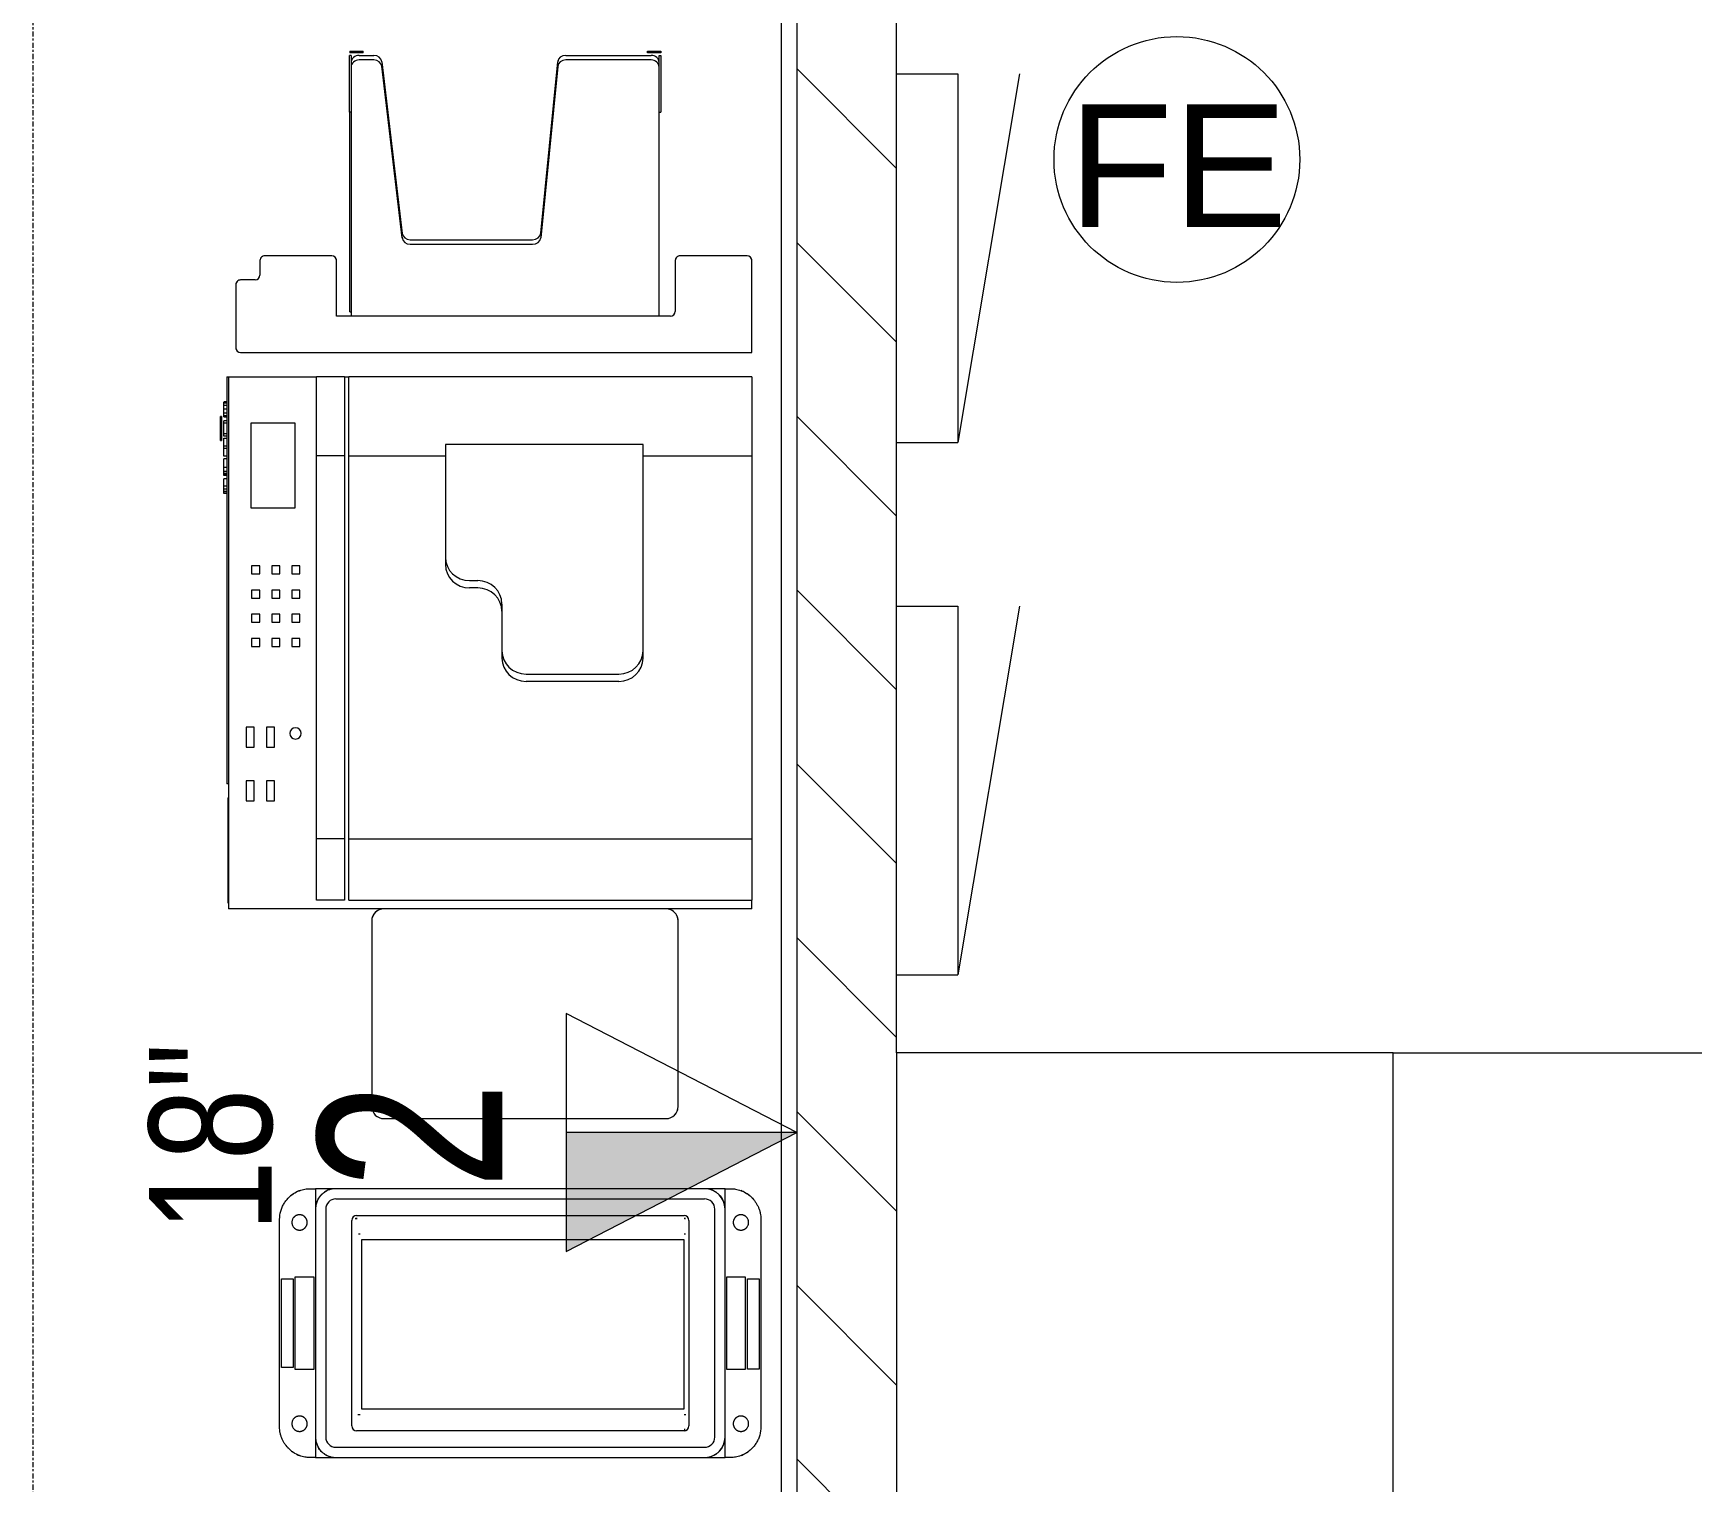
# Model space of a CAD drawing. Header units: inches. Extents: x -1205 to 1409, y -1117 to 895.
# Drawn here: x -344.8 to -263.8, y -406.3 to -335.6 of the extents above; entities that cross this region are included whole.
import ezdxf

# ---------------------------------------------------------------- set-up
doc = ezdxf.new("R2010")
doc.units = ezdxf.units.IN
doc.header["$MEASUREMENT"] = 0
doc.linetypes.add('Grid Line 1_4_', pattern=[0.4375, 0.25, -0.0625, 0.0625, -0.0625])
for name, color, linetype, lineweight in [('A-ANNO-NOTE', 131, 'Continuous', 9), ('A-FLOR', 192, 'Continuous', 13), ('A-WALL-PATT', 111, 'Continuous', 13), ('E-ELEC-EQPM', 71, 'Continuous', 13), ('I-WALL', 2, 'Continuous', 13), ('Q-SPCQ', 91, 'Continuous', 13), ('S-GRID', 1, 'Continuous', 9)]:
    doc.layers.add(name, color=color, linetype=linetype, lineweight=lineweight)
doc.styles.add('Arial', font='arial.ttf', dxfattribs={"height": 6})
doc.styles.add('Arial_1', font='arial.ttf', dxfattribs={"width": 0.75, "height": 9})
doc.styles.add('Arial_2', font='arial.ttf', dxfattribs={"width": 0.75, "height": 6})

# ---------------------------------------------------------------- blocks, each defined once
blk = doc.blocks.new('Metering Switchboard - 36_x26_25_-1138204-8TH FLOOR TELECOM PLAN')
at = {"layer": 'E-ELEC-EQPM', "color": 53, "lineweight": 9}
for p, q in [((18, 0), (-18, 0)), ((-18, 0), (-18, -24.25)), ((18, -24.25), (18, 0)), ((-18, -24.25), (18, -24.25))]:
    blk.add_line(p, q, dxfattribs=at)
blk = doc.blocks.new('Electrical Panel - Power Panel-1139854-8TH FLOOR TELECOM PLAN')
at = {"layer": 'E-ELEC-EQPM', "color": 53, "lineweight": 9}
for p, q in [((-15.961, 8.437), (2.039, 5.437)), ((-15.961, 5.437), (2.039, 5.437)), ((-15.961, 2.438), (-15.961, 5.437)), ((2.039, 2.438), (2.039, 5.437))]:
    blk.add_line(p, q, dxfattribs=at)
blk = doc.blocks.new('Copier-Floor - Copier-Floor-V107-8TH FLOOR TELECOM PLAN')
at = {"layer": 'Q-SPCQ', "color": 53, "lineweight": 9}
for p, q in [((-18.898, 11.575), (-18.898, 8.307)), ((-14.173, 11.811), (-18.661, 11.811)), ((-14.173, -13.15), (-14.173, 11.811)), ((-12.992, 11.811), (-12.992, -7.874)), ((-12.992, 11.811), (-12.402, 11.811)), ((-12.402, 11.811), (-10.296, 11.811)), ((-10.296, 11.811), (-9.725, 11.811)), ((-9.725, 11.811), (-9.129, 11.811)), ((-9.129, 11.811), (9.572, 11.811)), ((-9.129, 6.496), (-9.129, 11.811)), ((9.572, 11.811), (10.244, 11.811)), ((9.572, -7.874), (9.572, 11.811)), ((10.244, 11.811), (10.78, 11.811)), ((10.78, 11.811), (11.978, 11.811)), ((11.978, 11.811), (12.569, 11.811)), ((12.569, -7.874), (12.569, 11.811)), ((12.992, 11.811), (12.569, 11.811)), ((12.992, 11.811), (12.992, -13.156)), ((22.638, 8.212), (13.583, 8.212)), ((-28.888, 6.708), (-28.888, 7.365)), ((-28.888, 7.365), (-28.809, 7.365)), ((-28.809, 7.365), (-28.809, 6.708)), ((-28.681, 7.361), (-25.9, 7.361)), ((-28.681, 7.283), (-28.681, 7.361)), ((-25.9, 7.283), (-25.9, 7.361)), ((-18.661, 8.071), (-16.181, 8.071)), ((-15.945, 7.835), (-15.945, -8.465)), ((23.228, -6.158), (23.228, 7.622)), ((-28.809, 6.708), (-28.888, 6.708)), ((-25.9, 7.283), (-28.681, 7.283)), ((-28.681, 2.722), (-28.681, 6.889)), ((-28.459, 6.889), (-28.459, 2.722)), ((-28.111, 7.283), (-28.333, 7.283)), ((-15.945, 7.283), (-28.111, 7.283)), ((0.388, 6.496), (-9.69, 6.496)), ((-9.69, 6.496), (-9.69, -3.15)), ((0.745, 6.496), (0.388, 6.496)), ((1.529, 0.787), (1.529, 5.315)), ((1.885, 5.315), (1.885, 0.787)), ((-19.995, 1.501), (-28.364, 2.33)), ((-28.142, 2.33), (-19.773, 1.501)), ((-19.677, -4.869), (-19.677, 1.108)), ((-19.455, 1.108), (-19.455, -4.869)), ((-1.894, -0.394), (0.388, -0.394)), ((0.388, -0.394), (0.745, -0.394)), ((-3.035, -1.969), (-3.035, -1.575)), ((-2.678, -1.575), (-2.678, -1.969)), ((-9.69, -3.15), (-4.176, -3.15)), ((-9.129, -7.874), (-9.129, -3.15)), ((-4.176, -3.15), (-3.819, -3.15)), ((-28.37, -6.258), (-19.989, -5.261)), ((-19.767, -5.261), (-28.148, -6.258)), ((-19.802, -5.261), (-19.738, -5.253)), ((-28.888, -7.819), (-28.888, -7.163)), ((-28.809, -7.163), (-28.888, -7.163)), ((-28.809, -7.163), (-28.809, -7.819)), ((-28.681, -7.363), (-28.681, -6.65)), ((-28.459, -6.65), (-28.459, -7.363)), ((13.583, -6.748), (22.638, -6.748)), ((-28.888, -7.819), (-28.809, -7.819)), ((-28.681, -7.757), (-25.9, -7.757)), ((-28.681, -7.757), (-28.681, -7.836)), ((-25.9, -7.836), (-28.681, -7.836)), ((-28.333, -7.757), (-28.111, -7.757)), ((-28.111, -7.757), (-15.945, -7.757)), ((-25.9, -7.757), (-25.9, -7.836)), ((-16.167, -7.816), (-25.9, -7.816)), ((-16.167, -7.816), (-16.167, -7.757)), ((-12.402, -7.874), (-12.992, -7.874)), ((-12.992, -8.071), (-12.992, -7.874)), ((-12.992, -8.071), (-12.992, -9.449)), ((-12.992, -8.071), (-12.402, -8.071)), ((-10.296, -7.874), (-12.402, -7.874)), ((-12.402, -8.071), (-10.296, -8.071)), ((-9.725, -7.874), (-10.296, -7.874)), ((-10.296, -8.071), (-9.725, -8.071)), ((-9.129, -7.874), (-9.725, -7.874)), ((-9.725, -8.071), (-9.129, -8.071)), ((9.572, -7.874), (-9.129, -7.874)), ((-9.129, -8.071), (9.572, -8.071)), ((-9.129, -8.071), (-9.129, -9.449)), ((10.244, -7.874), (9.572, -7.874)), ((9.572, -8.071), (10.244, -8.071)), ((9.572, -8.071), (9.572, -9.449)), ((10.78, -7.874), (10.244, -7.874)), ((10.244, -8.071), (10.78, -8.071)), ((11.978, -7.874), (10.78, -7.874)), ((10.78, -8.071), (12.569, -8.071)), ((12.569, -7.874), (11.978, -7.874)), ((12.569, -8.071), (12.569, -9.449)), ((-18.898, -8.701), (-18.898, -11.969)), ((-15.945, -8.465), (-18.661, -8.465)), ((-12.402, -9.449), (-12.992, -9.449)), ((-12.992, -13.156), (-12.992, -9.449)), ((-10.296, -9.449), (-12.402, -9.449)), ((-9.725, -9.449), (-10.296, -9.449)), ((-9.129, -9.449), (-9.725, -9.449)), ((9.572, -9.449), (-9.129, -9.449)), ((10.244, -9.449), (9.572, -9.449)), ((10.78, -9.449), (10.244, -9.449)), ((12.569, -9.449), (10.78, -9.449)), ((-6.596, -10.495), (-10.73, -10.495)), ((-10.73, -10.495), (-10.73, -12.66)), ((-6.596, -12.66), (-6.596, -10.495)), ((-3.362, -10.253), (-3.756, -10.253)), ((-3.756, -10.253), (-3.756, -10.647)), ((-3.362, -10.647), (-3.362, -10.253)), ((-2.181, -10.253), (-2.575, -10.253)), ((-2.575, -10.253), (-2.575, -10.647)), ((-2.181, -10.647), (-2.181, -10.253)), ((-1, -10.253), (-1.394, -10.253)), ((-1.394, -10.253), (-1.394, -10.647)), ((-1, -10.647), (-1, -10.253)), ((0.181, -10.253), (-0.213, -10.253)), ((-0.213, -10.253), (-0.213, -10.647)), ((0.181, -10.647), (0.181, -10.253)), ((-3.756, -10.647), (-3.362, -10.647)), ((-3.362, -11.237), (-3.756, -11.237)), ((-3.756, -11.237), (-3.756, -11.631)), ((-3.362, -11.631), (-3.362, -11.237)), ((-2.575, -10.647), (-2.181, -10.647)), ((-2.181, -11.237), (-2.575, -11.237)), ((-2.575, -11.237), (-2.575, -11.631)), ((-2.181, -11.631), (-2.181, -11.237)), ((-1.394, -10.647), (-1, -10.647)), ((-1, -11.237), (-1.394, -11.237)), ((-1.394, -11.237), (-1.394, -11.631)), ((-1, -11.631), (-1, -11.237)), ((-0.213, -10.647), (0.181, -10.647)), ((0.181, -11.237), (-0.213, -11.237)), ((-0.213, -11.237), (-0.213, -11.631)), ((0.181, -11.631), (0.181, -11.237)), ((-3.756, -11.631), (-3.362, -11.631)), ((-2.575, -11.631), (-2.181, -11.631)), ((-1.394, -11.631), (-1, -11.631)), ((-0.213, -11.631), (0.181, -11.631)), ((5.098, -11.501), (4.114, -11.501)), ((4.114, -11.501), (4.114, -11.895)), ((4.114, -11.895), (5.098, -11.895)), ((5.098, -11.895), (5.098, -11.501)), ((7.723, -11.501), (6.739, -11.501)), ((6.739, -11.501), (6.739, -11.895)), ((6.739, -11.895), (7.723, -11.895)), ((7.723, -11.895), (7.723, -11.501)), ((-18.661, -12.205), (-17.953, -12.205)), ((-17.717, -12.441), (-17.717, -13.15)), ((-10.73, -12.66), (-6.596, -12.66)), ((-3.362, -12.221), (-3.756, -12.221)), ((-3.756, -12.221), (-3.756, -12.615)), ((-3.756, -12.615), (-3.362, -12.615)), ((-3.362, -12.615), (-3.362, -12.221)), ((-2.181, -12.221), (-2.575, -12.221)), ((-2.575, -12.221), (-2.575, -12.615)), ((-2.575, -12.615), (-2.181, -12.615)), ((-2.181, -12.615), (-2.181, -12.221)), ((-1, -12.221), (-1.394, -12.221)), ((-1.394, -12.221), (-1.394, -12.615)), ((-1.394, -12.615), (-1, -12.615)), ((-1, -12.615), (-1, -12.221)), ((0.181, -12.221), (-0.213, -12.221)), ((-0.213, -12.221), (-0.213, -12.615)), ((-0.213, -12.615), (0.181, -12.615)), ((0.181, -12.615), (0.181, -12.221)), ((5.098, -12.486), (4.114, -12.486)), ((4.114, -12.486), (4.114, -12.879)), ((4.114, -12.879), (5.098, -12.879)), ((5.098, -12.879), (5.098, -12.486)), ((7.723, -12.486), (6.739, -12.486)), ((6.739, -12.486), (6.739, -12.879)), ((6.739, -12.879), (7.723, -12.879)), ((7.723, -12.879), (7.723, -12.486)), ((-17.48, -13.386), (-14.409, -13.386)), ((-12.992, -13.746), (-12.992, -13.156)), ((-12.992, -13.746), (12.992, -13.746)), ((-12.992, -13.824), (-12.992, -13.747)), ((6.89, -13.747), (6.89, -13.824)), ((12.992, -13.156), (12.992, -13.746)), ((-12.992, -13.824), (6.89, -13.824)), ((-11.78, -13.976), (-11.78, -13.823)), ((-11.75, -13.823), (-11.75, -13.976)), ((-11.708, -13.976), (-11.75, -13.976)), ((-11.708, -13.823), (-11.708, -13.976)), ((-11.585, -13.976), (-11.708, -13.976)), ((-11.585, -13.823), (-11.585, -13.976)), ((-11.405, -13.976), (-11.585, -13.976)), ((-11.405, -13.822), (-11.405, -13.976)), ((-11.214, -13.976), (-11.405, -13.976)), ((-11.214, -13.822), (-11.214, -13.976)), ((-11.086, -13.976), (-11.214, -13.976)), ((-11.086, -13.822), (-11.086, -13.976)), ((-11.038, -13.976), (-11.086, -13.976)), ((-11.055, -14.081), (-9.874, -14.081)), ((-11.055, -14.081), (-11.055, -14.14)), ((-9.874, -14.14), (-11.055, -14.14)), ((-11.038, -13.822), (-11.038, -13.976)), ((-11.023, -13.822), (-11.023, -13.976)), ((-10.841, -13.822), (-10.841, -13.976)), ((-10.72, -13.976), (-10.841, -13.976)), ((-10.72, -13.822), (-10.72, -13.976)), ((-10.205, -13.976), (-10.72, -13.976)), ((-10.205, -13.821), (-10.205, -13.976)), ((-10.084, -13.976), (-10.205, -13.976)), ((-10.084, -13.821), (-10.084, -13.976)), ((-9.985, -13.976), (-9.985, -13.821)), ((-9.598, -13.976), (-9.985, -13.976)), ((-9.874, -14.14), (-9.874, -14.081)), ((-9.598, -13.821), (-9.598, -13.976)), ((-9.495, -13.976), (-9.598, -13.976)), ((-9.495, -13.821), (-9.495, -13.976)), ((-9.108, -13.976), (-9.495, -13.976)), ((-9.108, -13.82), (-9.108, -13.976)), ((-8.979, -13.82), (-8.979, -13.976)), ((-8.561, -13.976), (-8.979, -13.976)), ((-8.561, -13.82), (-8.561, -13.976)), ((-8.367, -13.976), (-8.561, -13.976)), ((-8.367, -13.819), (-8.367, -13.976)), ((-8.261, -13.976), (-8.367, -13.976)), ((-8.261, -13.819), (-8.261, -13.976)), ((-8.221, -13.976), (-8.261, -13.976)), ((-8.221, -13.819), (-8.221, -13.976)), ((-8.161, -13.976), (-8.221, -13.976)), ((-8.161, -13.819), (-8.161, -13.976)), ((-8.009, -13.819), (-8.009, -13.976)), ((-7.65, -13.976), (-8.009, -13.976)), ((-7.65, -13.819), (-7.65, -13.976)), ((-7.505, -13.976), (-7.65, -13.976)), ((-7.505, -13.818), (-7.505, -13.976)), ((-7.388, -13.976), (-7.505, -13.976)), ((-7.388, -13.818), (-7.388, -13.976)), ((-7.311, -13.976), (-7.388, -13.976)), ((-7.311, -13.818), (-7.311, -13.976)), ((-7.283, -13.976), (-7.311, -13.976)), ((-7.283, -13.818), (-7.283, -13.976)), ((7.677, -13.78), (12.598, -13.78))]:
    blk.add_line(p, q, dxfattribs=at)
for centre, radius, start, end in [((-18.661, 11.575), 0.236, 90, 180), ((-18.661, 11.575), 0.236, 90, 150), ((-18.661, 8.307), 0.236, 180, 270), ((-18.661, 8.307), 0.236, 210, 270), ((13.583, 7.622), 0.591, 90, 180), ((13.583, 7.622), 0.591, 90, 120), ((22.638, 7.622), 0.591, 0, 90), ((22.638, 7.622), 0.591, 45, 75), ((-16.181, 7.835), 0.236, 0, 90), ((13.583, 7.622), 0.591, 135, 165), ((22.638, 7.622), 0.591, 0, 30), ((13.583, -6.158), 0.591, 180, 270), ((13.583, -6.158), 0.591, 195, 255), ((22.638, -6.158), 0.591, 270, 360), ((22.638, -6.158), 0.591, 300, 360), ((-18.661, -8.701), 0.236, 90, 180), ((-18.661, -8.701), 0.236, 90, 150), ((4.423, -10.473), 0.276, 360, 180), ((4.423, -10.473), 0.276, 180, 360), ((-18.661, -11.969), 0.236, 180, 270), ((-18.661, -11.969), 0.236, 210, 270), ((-17.953, -12.441), 0.236, 0, 90), ((-17.48, -13.15), 0.236, 180, 270), ((-17.48, -13.15), 0.236, 210, 270), ((-14.409, -13.15), 0.236, 270, 360), ((-14.409, -13.15), 0.236, 270, 330), ((7.677, -13.386), 0.394, 247.41419, 270), ((12.598, -13.386), 0.394, 270, 292.58581)]:
    blk.add_arc(centre, radius, start, end, dxfattribs=at)
for centre, major_axis, ratio, start_param, end_param in [((-28.333, 6.889), (0, 0.394), 0.882948, 0, 1.570796), ((-28.111, 6.889), (0, 0.394), 0.882948, 0, 1.570796), ((-28.333, 6.889), (0, 0.394), 0.882948, 0, 0.261799), ((0.388, 5.315), (0, 1.181), 0.965926, 4.712389, 6.283185), ((0.745, 5.315), (0, 1.181), 0.965926, 4.712389, 6.283185), ((-28.333, 2.722), (0, 0.394), 0.882948, 1.570796, 3.054326), ((-28.111, 2.722), (0, 0.394), 0.882948, 1.570796, 3.054326), ((-28.333, 2.722), (0, 0.394), 0.882948, 2.807071, 3.054326), ((-20.025, 1.108), (0, 0.394), 0.882948, 5.948664, 6.195919), ((-20.025, 1.108), (0, 0.394), 0.882948, 4.712389, 6.195919), ((-19.803, 1.108), (0, 0.394), 0.882948, 4.712389, 6.195919), ((0.388, 0.787), (0, 1.181), 0.965926, 3.141593, 4.712389), ((0.745, 0.787), (0, 1.181), 0.965926, 3.141593, 4.712389), ((-1.894, -1.575), (0, 1.181), 0.965926, 0, 1.570796), ((-1.537, -1.575), (0, 1.181), 0.965926, 0, 1.570796), ((-4.176, -1.969), (0, 1.181), 0.965926, 3.141593, 4.712389), ((-3.819, -1.969), (0, 1.181), 0.965926, 3.141593, 4.712389), ((-20.025, -4.869), (0, 0.394), 0.882948, 3.246312, 4.712389), ((-20.025, -4.869), (0, 0.394), 0.882948, 3.246312, 3.490659), ((-19.803, -4.869), (0, 0.394), 0.882948, 3.246312, 4.712389), ((-28.333, -6.65), (0, 0.394), 0.882948, 0.10472, 1.570796), ((-28.111, -6.65), (0, 0.394), 0.882948, 0.10472, 1.570796), ((-28.333, -6.65), (0, 0.394), 0.882948, 0.10472, 0.349066), ((-28.111, -6.65), (0, 0.394), 0.882948, 0.10472, 0.349066), ((-28.333, -7.363), (0, 0.394), 0.882948, 1.570796, 3.141593), ((-28.111, -7.363), (0, 0.394), 0.882948, 1.570796, 3.141593), ((-28.333, -7.363), (0, 0.394), 0.882948, 2.879793, 3.141593)]:
    blk.add_ellipse(centre, major_axis=major_axis, ratio=ratio, start_param=start_param, end_param=end_param, dxfattribs=at)
blk = doc.blocks.new('Restaurant_Trash_Can_SlimJim_Revit_2018_18693 - SLIMJIM-V109-8TH FLOOR TELECOM PLAN')
at = {"layer": 'Q-SPCQ', "color": 53, "lineweight": 9}
for p, q in [((-0.748, 0), (-0.498, 0)), ((0.502, 0), (-0.498, 0)), ((-0.498, 0), (-0.498, -1)), ((19.502, 0), (18.502, 0)), ((19.502, -1), (19.502, 0)), ((19.502, 0), (19.752, 0)), ((18.502, 0), (0.502, 0)), ((0.502, -0.5), (18.502, -0.5)), ((-2.248, -11.625), (-2.248, -1.5)), ((-0.498, -1), (-0.498, -12.125)), ((0.002, -1), (0.002, -12.125)), ((1.274, -11.582), (1.274, -1.549)), ((1.448, -1.455), (1.536, -1.455)), ((1.541, -1.455), (1.451, -1.455)), ((1.512, -1.311), (17.502, -1.311)), ((17.563, -1.455), (17.501, -1.455)), ((17.518, -1.455), (17.568, -1.455)), ((17.696, -1.455), (17.716, -1.455)), ((17.739, -1.549), (17.739, -11.582)), ((19.002, -12.125), (19.002, -1)), ((19.502, -12.125), (19.502, -1)), ((21.252, -1.5), (21.252, -11.625)), ((1.601, -2.202), (1.69, -2.202)), ((17.5, -2.202), (17.575, -2.202)), ((17.5, -2.5), (1.75, -2.5)), ((1.75, -2.5), (1.75, -10.75)), ((17.5, -10.75), (17.5, -2.5)), ((-2.158, -8.723), (-2.158, -4.402)), ((-2.158, -4.402), (-1.588, -4.402)), ((-1.588, -4.402), (-1.588, -8.723)), ((-1.498, -4.313), (-1.498, -8.813)), ((-0.565, -4.313), (-1.498, -4.313)), ((-0.565, -8.813), (-0.565, -4.313)), ((20.502, -4.313), (19.565, -4.313)), ((19.565, -4.313), (19.565, -8.813)), ((20.502, -8.813), (20.502, -4.313)), ((20.592, -8.813), (20.592, -4.402)), ((20.592, -4.402), (21.162, -4.402)), ((21.162, -4.402), (21.162, -8.813)), ((-1.588, -8.723), (-2.158, -8.723)), ((-1.498, -8.813), (-0.565, -8.813)), ((19.565, -8.813), (20.502, -8.813)), ((21.162, -8.813), (20.592, -8.813)), ((1.684, -11.048), (1.58, -11.048)), ((1.75, -10.75), (17.5, -10.75)), ((17.586, -11.048), (17.5, -11.048)), ((-0.498, -12.125), (-0.498, -13.125)), ((17.502, -11.82), (1.512, -11.82)), ((17.501, -11.75), (17.547, -11.75)), ((17.551, -11.75), (17.508, -11.75)), ((19.502, -13.125), (19.502, -12.125)), ((0.502, -12.625), (18.502, -12.625)), ((-0.498, -13.125), (-0.748, -13.125)), ((-0.498, -13.125), (0.502, -13.125)), ((0.502, -13.125), (18.502, -13.125)), ((18.502, -13.125), (19.502, -13.125)), ((19.752, -13.125), (19.502, -13.125))]:
    blk.add_line(p, q, dxfattribs=at)
at = {"layer": 'Q-SPCQ', "color": 53, "lineweight": 9, "flags": 128}
for points in [[(0.502, 0), (0.462, -0.001), (0.422, -0.003), (0.382, -0.007), (0.342, -0.013), (0.303, -0.02), (0.264, -0.029), (0.225, -0.039), (0.187, -0.051), (0.149, -0.064), (0.112, -0.079), (0.076, -0.095), (0.04, -0.113), (0.005, -0.132), (-0.03, -0.153), (-0.063, -0.175), (-0.096, -0.198), (-0.127, -0.222), (-0.158, -0.248), (-0.187, -0.275), (-0.216, -0.303), (-0.243, -0.333), (-0.269, -0.363), (-0.294, -0.394), (-0.318, -0.426), (-0.34, -0.46), (-0.361, -0.494), (-0.38, -0.529), (-0.398, -0.564), (-0.415, -0.601), (-0.43, -0.638), (-0.444, -0.675), (-0.456, -0.713), (-0.467, -0.752), (-0.476, -0.791), (-0.484, -0.83), (-0.49, -0.87), (-0.494, -0.909), (-0.497, -0.949), (-0.498, -0.989), (-0.498, -1)], [(19.502, -1), (19.501, -0.96), (19.498, -0.92), (19.494, -0.88), (19.489, -0.841), (19.482, -0.801), (19.473, -0.762), (19.463, -0.724), (19.451, -0.685), (19.438, -0.648), (19.423, -0.611), (19.406, -0.574), (19.389, -0.538), (19.369, -0.503), (19.349, -0.469), (19.327, -0.435), (19.304, -0.403), (19.279, -0.371), (19.253, -0.341), (19.227, -0.311), (19.198, -0.283), (19.169, -0.255), (19.139, -0.229), (19.107, -0.204), (19.075, -0.181), (19.042, -0.159), (19.008, -0.138), (18.973, -0.118), (18.937, -0.1), (18.901, -0.083), (18.864, -0.068), (18.826, -0.054), (18.788, -0.042), (18.75, -0.031), (18.711, -0.022), (18.672, -0.015), (18.632, -0.009), (18.592, -0.004), (18.552, -0.001), (18.512, 0), (18.502, 0)], [(-0.498, -12.125), (-0.498, -12.165), (-0.495, -12.205), (-0.491, -12.245), (-0.486, -12.284), (-0.478, -12.324), (-0.47, -12.363), (-0.459, -12.401), (-0.448, -12.44), (-0.434, -12.477), (-0.419, -12.514), (-0.403, -12.551), (-0.385, -12.587), (-0.366, -12.622), (-0.346, -12.656), (-0.324, -12.69), (-0.3, -12.722), (-0.276, -12.754), (-0.25, -12.784), (-0.223, -12.814), (-0.195, -12.842), (-0.166, -12.87), (-0.135, -12.896), (-0.104, -12.921), (-0.072, -12.944), (-0.039, -12.966), (-0.005, -12.987), (0.03, -13.007), (0.066, -13.025), (0.102, -13.042), (0.139, -13.057), (0.177, -13.071), (0.215, -13.083), (0.254, -13.094), (0.292, -13.103), (0.332, -13.11), (0.371, -13.116), (0.411, -13.121), (0.451, -13.124), (0.491, -13.125), (0.502, -13.125)], [(18.502, -13.125), (18.542, -13.124), (18.582, -13.122), (18.621, -13.118), (18.661, -13.112), (18.7, -13.105), (18.739, -13.096), (18.778, -13.086), (18.816, -13.074), (18.854, -13.061), (18.891, -13.046), (18.928, -13.03), (18.963, -13.012), (18.999, -12.993), (19.033, -12.972), (19.066, -12.95), (19.099, -12.927), (19.13, -12.903), (19.161, -12.877), (19.191, -12.85), (19.219, -12.822), (19.246, -12.792), (19.272, -12.762), (19.297, -12.731), (19.321, -12.699), (19.343, -12.665), (19.364, -12.631), (19.384, -12.596), (19.402, -12.561), (19.418, -12.524), (19.434, -12.487), (19.447, -12.45), (19.46, -12.412), (19.47, -12.373), (19.48, -12.334), (19.487, -12.295), (19.493, -12.255), (19.498, -12.216), (19.5, -12.176), (19.502, -12.136), (19.502, -12.125)]]:
    blk.add_lwpolyline(points, dxfattribs=at)
at = {"layer": 'Q-SPCQ', "color": 53, "lineweight": 9}
for centre, radius, start, end in [((0.502, -1), 1, 90, 180), ((0.502, -1), 1, 90, 180), ((18.502, -1), 1, 360, 90), ((18.502, -1), 1, 0, 90), ((0.502, -1), 0.5, 90, 180), ((18.502, -1), 0.5, 0, 90), ((1.512, -1.549), 0.238, 90, 180), ((17.502, -1.549), 0.238, 360, 90), ((0.502, -12.125), 1, 180, 270), ((0.502, -12.125), 1, 180, 270), ((0.502, -12.125), 0.5, 180, 270), ((1.512, -11.582), 0.238, 180, 270), ((17.502, -11.582), 0.238, 270, 0), ((18.502, -12.125), 0.5, 270, 360), ((18.502, -12.125), 1, 270, 360), ((18.502, -12.125), 1, 270, 0)]:
    blk.add_arc(centre, radius, start, end, dxfattribs=at)
for points, knots in [([(-2.248, -1.5), (-2.248, -1.362), (-2.22, -1.157), (-2.139, -0.932), (-2.081, -0.809), (-2.032, -0.722), (-1.977, -0.638), (-1.898, -0.532), (-1.788, -0.414), (-1.646, -0.294), (-1.448, -0.165), (-1.203, -0.061), (-0.944, -0.007), (-0.807, 0), (-0.748, 0)], [0, 0, 0, 0, 0.142857, 0.214286, 0.25, 0.285714, 0.321429, 0.357143, 0.428571, 0.5, 0.571429, 0.714286, 0.857143, 1, 1, 1, 1]), ([(19.752, 0), (19.811, 0), (19.948, -0.007), (20.206, -0.061), (20.452, -0.165), (20.649, -0.294), (20.816, -0.434), (20.939, -0.576), (21.022, -0.701), (21.073, -0.787), (21.129, -0.9), (21.184, -1.044), (21.236, -1.242), (21.252, -1.397), (21.252, -1.5)], [0, 0, 0, 0, 0.142857, 0.285714, 0.428571, 0.5, 0.571429, 0.678571, 0.705357, 0.732143, 0.785714, 0.839286, 0.892857, 1, 1, 1, 1]), ([(-1.553, -0.234), (-1.576, -0.249), (-1.632, -0.285), (-1.683, -0.33), (-1.713, -0.357)], [0.6882783, 0.6882783, 0.6882783, 0.6882783, 0.75, 0.8415258, 0.8415258, 0.8415258, 0.8415258]), ([(-1.282, -0.098), (-1.3, -0.105), (-1.35, -0.125), (-1.399, -0.147), (-1.429, -0.161)], [0.4521801, 0.4521801, 0.4521801, 0.4521801, 0.5, 0.5775019, 0.5775019, 0.5775019, 0.5775019]), ([(-0.364, -0.5), (-0.334, -0.448), (-0.274, -0.363), (-0.207, -0.293), (-0.176, -0.265)], [0, 0, 0, 0, 0.1, 0.1824488, 0.1824488, 0.1824488, 0.1824488]), ([(-0.078, -0.185), (-0.066, -0.177), (-0.036, -0.157), (0.002, -0.134), (0.028, -0.119), (0.037, -0.115)], [0.2702021, 0.2702021, 0.2702021, 0.2702021, 0.3, 0.35, 0.3731461, 0.3731461, 0.3731461, 0.3731461]), ([(18.967, -0.115), (18.993, -0.129), (19.031, -0.15), (19.07, -0.177), (19.081, -0.185)], [0.6268539, 0.6268539, 0.6268539, 0.6268539, 0.7, 0.7297979, 0.7297979, 0.7297979, 0.7297979]), ([(19.18, -0.265), (19.192, -0.276), (19.259, -0.341), (19.323, -0.422), (19.368, -0.5)], [0.8175512, 0.8175512, 0.8175512, 0.8175512, 0.85, 1, 1, 1, 1]), ([(20.432, -0.163), (20.402, -0.148), (20.353, -0.126), (20.304, -0.104), (20.285, -0.097)], [0.4224981, 0.4224981, 0.4224981, 0.4224981, 0.5, 0.5478199, 0.5478199, 0.5478199, 0.5478199]), ([(20.719, -0.353), (20.688, -0.327), (20.635, -0.286), (20.579, -0.249), (20.557, -0.235)], [0.1584742, 0.1584742, 0.1584742, 0.1584742, 0.25, 0.3117217, 0.3117217, 0.3117217, 0.3117217]), ([(-0.899, -1.649), (-0.899, -1.621), (-0.904, -1.582), (-0.915, -1.54), (-0.923, -1.517), (-0.93, -1.5), (-0.937, -1.485), (-0.947, -1.465), (-0.961, -1.442), (-0.976, -1.422), (-0.987, -1.408), (-0.993, -1.4), (-0.998, -1.395), (-1.003, -1.389), (-1.01, -1.382), (-1.023, -1.371), (-1.04, -1.355), (-1.059, -1.341), (-1.075, -1.331), (-1.087, -1.324), (-1.099, -1.317), (-1.115, -1.309), (-1.136, -1.3), (-1.162, -1.291), (-1.188, -1.283), (-1.216, -1.278), (-1.244, -1.275), (-1.272, -1.273), (-1.301, -1.274), (-1.33, -1.278), (-1.36, -1.283), (-1.389, -1.291), (-1.418, -1.302), (-1.448, -1.316), (-1.476, -1.332), (-1.504, -1.352), (-1.53, -1.374), (-1.555, -1.4), (-1.586, -1.438), (-1.612, -1.482), (-1.631, -1.53), (-1.645, -1.581), (-1.649, -1.621), (-1.649, -1.649)], [0, 0, 0, 0, 0.055556, 0.083333, 0.097222, 0.111111, 0.125, 0.138889, 0.166667, 0.194444, 0.208333, 0.215278, 0.222222, 0.229167, 0.236111, 0.25, 0.277778, 0.305556, 0.319444, 0.333333, 0.347222, 0.361111, 0.388889, 0.416667, 0.444444, 0.472222, 0.5, 0.527778, 0.555556, 0.583333, 0.611111, 0.638889, 0.666667, 0.694444, 0.722222, 0.75, 0.777778, 0.805556, 0.833333, 0.888889, 0.916667, 0.944444, 1, 1, 1, 1]), ([(20.653, -1.649), (20.653, -1.621), (20.648, -1.581), (20.634, -1.53), (20.615, -1.482), (20.59, -1.438), (20.559, -1.4), (20.534, -1.374), (20.507, -1.352), (20.48, -1.332), (20.451, -1.316), (20.422, -1.302), (20.392, -1.291), (20.363, -1.283), (20.334, -1.278), (20.309, -1.275), (20.29, -1.274), (20.271, -1.274), (20.247, -1.275), (20.219, -1.278), (20.192, -1.283), (20.165, -1.291), (20.139, -1.3), (20.118, -1.309), (20.102, -1.317), (20.086, -1.326), (20.066, -1.339), (20.044, -1.355), (20.026, -1.371), (20.014, -1.382), (20.007, -1.389), (20.002, -1.395), (19.997, -1.4), (19.99, -1.408), (19.979, -1.422), (19.964, -1.442), (19.95, -1.465), (19.94, -1.485), (19.934, -1.498), (19.93, -1.509), (19.925, -1.52), (19.918, -1.54), (19.907, -1.582), (19.903, -1.621), (19.903, -1.649)], [0, 0, 0, 0, 0.055556, 0.083333, 0.111111, 0.166667, 0.194444, 0.222222, 0.25, 0.277778, 0.305556, 0.333333, 0.361111, 0.388889, 0.416667, 0.444444, 0.458333, 0.472222, 0.5, 0.527778, 0.555556, 0.583333, 0.611111, 0.638889, 0.652778, 0.666667, 0.694444, 0.722222, 0.75, 0.763889, 0.770833, 0.777778, 0.784722, 0.791667, 0.805556, 0.833333, 0.861111, 0.875, 0.888889, 0.895833, 0.902778, 0.916667, 0.944444, 1, 1, 1, 1]), ([(-1.649, -1.649), (-1.649, -1.676), (-1.645, -1.717), (-1.631, -1.767), (-1.612, -1.815), (-1.586, -1.859), (-1.555, -1.898), (-1.53, -1.923), (-1.504, -1.946), (-1.476, -1.965), (-1.448, -1.982), (-1.418, -1.995), (-1.389, -2.006), (-1.36, -2.014), (-1.33, -2.02), (-1.306, -2.023), (-1.286, -2.024), (-1.267, -2.024), (-1.244, -2.023), (-1.216, -2.02), (-1.188, -2.014), (-1.162, -2.007), (-1.136, -1.998), (-1.115, -1.989), (-1.099, -1.98), (-1.082, -1.971), (-1.063, -1.959), (-1.04, -1.943), (-1.023, -1.927), (-1.01, -1.915), (-1.003, -1.908), (-0.998, -1.903), (-0.993, -1.897), (-0.987, -1.89), (-0.976, -1.876), (-0.961, -1.855), (-0.947, -1.833), (-0.937, -1.813), (-0.931, -1.8), (-0.926, -1.789), (-0.922, -1.778), (-0.915, -1.758), (-0.904, -1.716), (-0.899, -1.676), (-0.899, -1.649)], [0, 0, 0, 0, 0.055556, 0.083333, 0.111111, 0.166667, 0.194444, 0.222222, 0.25, 0.277778, 0.305556, 0.333333, 0.361111, 0.388889, 0.416667, 0.444444, 0.458333, 0.472222, 0.5, 0.527778, 0.555556, 0.583333, 0.611111, 0.638889, 0.652778, 0.666667, 0.694444, 0.722222, 0.75, 0.763889, 0.770833, 0.777778, 0.784722, 0.791667, 0.805556, 0.833333, 0.861111, 0.875, 0.888889, 0.895833, 0.902778, 0.916667, 0.944444, 1, 1, 1, 1]), ([(19.903, -1.649), (19.903, -1.676), (19.907, -1.716), (19.918, -1.758), (19.926, -1.781), (19.933, -1.797), (19.94, -1.813), (19.95, -1.833), (19.964, -1.855), (19.979, -1.876), (19.99, -1.89), (19.997, -1.897), (20.002, -1.903), (20.007, -1.908), (20.014, -1.915), (20.026, -1.927), (20.044, -1.943), (20.062, -1.956), (20.078, -1.966), (20.09, -1.974), (20.102, -1.98), (20.118, -1.989), (20.139, -1.998), (20.165, -2.007), (20.192, -2.014), (20.219, -2.02), (20.247, -2.023), (20.275, -2.024), (20.304, -2.023), (20.334, -2.02), (20.363, -2.014), (20.392, -2.006), (20.422, -1.995), (20.451, -1.982), (20.48, -1.965), (20.507, -1.946), (20.534, -1.923), (20.559, -1.898), (20.59, -1.859), (20.615, -1.815), (20.634, -1.767), (20.648, -1.717), (20.653, -1.676), (20.653, -1.649)], [0, 0, 0, 0, 0.055556, 0.083333, 0.097222, 0.111111, 0.125, 0.138889, 0.166667, 0.194444, 0.208333, 0.215278, 0.222222, 0.229167, 0.236111, 0.25, 0.277778, 0.305556, 0.319444, 0.333333, 0.347222, 0.361111, 0.388889, 0.416667, 0.444444, 0.472222, 0.5, 0.527778, 0.555556, 0.583333, 0.611111, 0.638889, 0.666667, 0.694444, 0.722222, 0.75, 0.777778, 0.805556, 0.833333, 0.888889, 0.916667, 0.944444, 1, 1, 1, 1]), ([(-0.899, -11.476), (-0.899, -11.449), (-0.904, -11.409), (-0.915, -11.367), (-0.923, -11.344), (-0.93, -11.328), (-0.937, -11.312), (-0.947, -11.292), (-0.961, -11.27), (-0.976, -11.249), (-0.987, -11.235), (-0.993, -11.228), (-0.998, -11.222), (-1.003, -11.217), (-1.01, -11.21), (-1.023, -11.198), (-1.04, -11.182), (-1.059, -11.169), (-1.075, -11.159), (-1.087, -11.151), (-1.099, -11.145), (-1.115, -11.136), (-1.136, -11.127), (-1.162, -11.118), (-1.188, -11.111), (-1.216, -11.105), (-1.244, -11.102), (-1.272, -11.101), (-1.301, -11.102), (-1.33, -11.105), (-1.36, -11.111), (-1.389, -11.119), (-1.418, -11.13), (-1.448, -11.143), (-1.476, -11.16), (-1.504, -11.179), (-1.53, -11.202), (-1.555, -11.227), (-1.586, -11.266), (-1.612, -11.31), (-1.631, -11.358), (-1.645, -11.408), (-1.649, -11.449), (-1.649, -11.476)], [0, 0, 0, 0, 0.055556, 0.083333, 0.097222, 0.111111, 0.125, 0.138889, 0.166667, 0.194444, 0.208333, 0.215278, 0.222222, 0.229167, 0.236111, 0.25, 0.277778, 0.305556, 0.319444, 0.333333, 0.347222, 0.361111, 0.388889, 0.416667, 0.444444, 0.472222, 0.5, 0.527778, 0.555556, 0.583333, 0.611111, 0.638889, 0.666667, 0.694444, 0.722222, 0.75, 0.777778, 0.805556, 0.833333, 0.888889, 0.916667, 0.944444, 1, 1, 1, 1]), ([(20.653, -11.476), (20.653, -11.449), (20.648, -11.408), (20.634, -11.358), (20.615, -11.31), (20.59, -11.266), (20.559, -11.227), (20.534, -11.202), (20.507, -11.179), (20.48, -11.16), (20.451, -11.143), (20.422, -11.13), (20.392, -11.119), (20.363, -11.111), (20.334, -11.105), (20.309, -11.102), (20.29, -11.101), (20.271, -11.101), (20.247, -11.102), (20.219, -11.105), (20.192, -11.111), (20.165, -11.118), (20.139, -11.127), (20.118, -11.136), (20.102, -11.145), (20.086, -11.154), (20.066, -11.166), (20.044, -11.182), (20.026, -11.198), (20.014, -11.21), (20.007, -11.217), (20.002, -11.222), (19.997, -11.228), (19.99, -11.235), (19.979, -11.249), (19.964, -11.27), (19.95, -11.292), (19.94, -11.312), (19.934, -11.325), (19.93, -11.336), (19.925, -11.347), (19.918, -11.367), (19.907, -11.409), (19.903, -11.449), (19.903, -11.476)], [0, 0, 0, 0, 0.055556, 0.083333, 0.111111, 0.166667, 0.194444, 0.222222, 0.25, 0.277778, 0.305556, 0.333333, 0.361111, 0.388889, 0.416667, 0.444444, 0.458333, 0.472222, 0.5, 0.527778, 0.555556, 0.583333, 0.611111, 0.638889, 0.652778, 0.666667, 0.694444, 0.722222, 0.75, 0.763889, 0.770833, 0.777778, 0.784722, 0.791667, 0.805556, 0.833333, 0.861111, 0.875, 0.888889, 0.895833, 0.902778, 0.916667, 0.944444, 1, 1, 1, 1]), ([(-0.748, -13.125), (-0.807, -13.125), (-0.944, -13.118), (-1.203, -13.064), (-1.448, -12.96), (-1.646, -12.831), (-1.812, -12.691), (-1.936, -12.549), (-2.018, -12.424), (-2.07, -12.338), (-2.126, -12.225), (-2.18, -12.081), (-2.232, -11.883), (-2.248, -11.728), (-2.248, -11.625)], [0, 0, 0, 0, 0.142857, 0.285714, 0.428571, 0.5, 0.571429, 0.678571, 0.705357, 0.732143, 0.785714, 0.839286, 0.892857, 1, 1, 1, 1]), ([(-1.649, -11.476), (-1.649, -11.504), (-1.645, -11.544), (-1.631, -11.595), (-1.612, -11.643), (-1.586, -11.687), (-1.555, -11.725), (-1.53, -11.751), (-1.504, -11.773), (-1.476, -11.793), (-1.448, -11.809), (-1.418, -11.823), (-1.389, -11.834), (-1.36, -11.842), (-1.33, -11.847), (-1.306, -11.85), (-1.286, -11.851), (-1.267, -11.851), (-1.244, -11.85), (-1.216, -11.847), (-1.188, -11.842), (-1.162, -11.834), (-1.136, -11.825), (-1.115, -11.816), (-1.099, -11.808), (-1.082, -11.799), (-1.063, -11.786), (-1.04, -11.77), (-1.023, -11.754), (-1.01, -11.743), (-1.003, -11.736), (-0.998, -11.73), (-0.993, -11.725), (-0.987, -11.717), (-0.976, -11.703), (-0.961, -11.683), (-0.947, -11.66), (-0.937, -11.64), (-0.931, -11.627), (-0.926, -11.616), (-0.922, -11.605), (-0.915, -11.585), (-0.904, -11.543), (-0.899, -11.504), (-0.899, -11.476)], [0, 0, 0, 0, 0.055556, 0.083333, 0.111111, 0.166667, 0.194444, 0.222222, 0.25, 0.277778, 0.305556, 0.333333, 0.361111, 0.388889, 0.416667, 0.444444, 0.458333, 0.472222, 0.5, 0.527778, 0.555556, 0.583333, 0.611111, 0.638889, 0.652778, 0.666667, 0.694444, 0.722222, 0.75, 0.763889, 0.770833, 0.777778, 0.784722, 0.791667, 0.805556, 0.833333, 0.861111, 0.875, 0.888889, 0.895833, 0.902778, 0.916667, 0.944444, 1, 1, 1, 1]), ([(21.252, -11.625), (21.252, -11.763), (21.223, -11.968), (21.143, -12.193), (21.085, -12.316), (21.035, -12.403), (20.981, -12.487), (20.901, -12.593), (20.792, -12.711), (20.649, -12.831), (20.452, -12.96), (20.206, -13.064), (19.948, -13.118), (19.811, -13.125), (19.752, -13.125)], [0, 0, 0, 0, 0.142857, 0.214286, 0.25, 0.285714, 0.321429, 0.357143, 0.428571, 0.5, 0.571429, 0.714286, 0.857143, 1, 1, 1, 1]), ([(19.903, -11.476), (19.903, -11.504), (19.907, -11.543), (19.918, -11.585), (19.926, -11.608), (19.933, -11.625), (19.94, -11.64), (19.95, -11.66), (19.964, -11.683), (19.979, -11.703), (19.99, -11.717), (19.997, -11.725), (20.002, -11.73), (20.007, -11.736), (20.014, -11.743), (20.026, -11.754), (20.044, -11.77), (20.062, -11.784), (20.078, -11.794), (20.09, -11.801), (20.102, -11.808), (20.118, -11.816), (20.139, -11.825), (20.165, -11.834), (20.192, -11.842), (20.219, -11.847), (20.247, -11.85), (20.275, -11.852), (20.304, -11.851), (20.334, -11.847), (20.363, -11.842), (20.392, -11.834), (20.422, -11.823), (20.451, -11.809), (20.48, -11.793), (20.507, -11.773), (20.534, -11.751), (20.559, -11.725), (20.59, -11.687), (20.615, -11.643), (20.634, -11.595), (20.648, -11.544), (20.653, -11.504), (20.653, -11.476)], [0, 0, 0, 0, 0.055556, 0.083333, 0.097222, 0.111111, 0.125, 0.138889, 0.166667, 0.194444, 0.208333, 0.215278, 0.222222, 0.229167, 0.236111, 0.25, 0.277778, 0.305556, 0.319444, 0.333333, 0.347222, 0.361111, 0.388889, 0.416667, 0.444444, 0.472222, 0.5, 0.527778, 0.555556, 0.583333, 0.611111, 0.638889, 0.666667, 0.694444, 0.722222, 0.75, 0.777778, 0.805556, 0.833333, 0.888889, 0.916667, 0.944444, 1, 1, 1, 1]), ([(-1.715, -12.772), (-1.685, -12.798), (-1.632, -12.839), (-1.576, -12.876), (-1.553, -12.89)], [0.1584742, 0.1584742, 0.1584742, 0.1584742, 0.25, 0.3117217, 0.3117217, 0.3117217, 0.3117217]), ([(-0.176, -12.86), (-0.188, -12.849), (-0.256, -12.784), (-0.319, -12.703), (-0.364, -12.625)], [0.8175512, 0.8175512, 0.8175512, 0.8175512, 0.85, 1, 1, 1, 1]), ([(0.037, -13.01), (0.01, -12.996), (-0.028, -12.975), (-0.066, -12.948), (-0.077, -12.94)], [0.6268539, 0.6268539, 0.6268539, 0.6268539, 0.7, 0.7297979, 0.7297979, 0.7297979, 0.7297979]), ([(19.081, -12.94), (19.07, -12.948), (19.04, -12.968), (19.002, -12.991), (18.975, -13.006), (18.967, -13.01)], [0.2702021, 0.2702021, 0.2702021, 0.2702021, 0.3, 0.35, 0.3731461, 0.3731461, 0.3731461, 0.3731461]), ([(19.368, -12.625), (19.338, -12.677), (19.277, -12.762), (19.21, -12.832), (19.18, -12.86)], [0, 0, 0, 0, 0.1, 0.1824488, 0.1824488, 0.1824488, 0.1824488]), ([(20.557, -12.891), (20.579, -12.876), (20.635, -12.84), (20.686, -12.795), (20.716, -12.768)], [0.688258, 0.688258, 0.688258, 0.688258, 0.75, 0.84151, 0.84151, 0.84151, 0.84151]), ([(-1.428, -12.962), (-1.398, -12.977), (-1.35, -12.999), (-1.3, -13.021), (-1.281, -13.028)], [0.4224981, 0.4224981, 0.4224981, 0.4224981, 0.5, 0.5478199, 0.5478199, 0.5478199, 0.5478199]), ([(20.285, -13.027), (20.304, -13.02), (20.353, -13), (20.403, -12.978), (20.433, -12.964)], [0.4522061, 0.4522061, 0.4522061, 0.4522061, 0.5, 0.5774889, 0.5774889, 0.5774889, 0.5774889])]:
    blk.add_open_spline(points, degree=3, knots=knots, dxfattribs=at)
for points in [[(-1.822, -0.452), (-1.837, -0.468), (-1.852, -0.484), (-1.866, -0.5)], [(20.87, -0.5), (20.855, -0.484), (20.84, -0.468), (20.825, -0.452)], [(-1.866, -12.625), (-1.852, -12.641), (-1.837, -12.657), (-1.822, -12.673)], [(20.825, -12.673), (20.84, -12.657), (20.855, -12.641), (20.87, -12.625)]]:
    blk.add_open_spline(points, degree=3, dxfattribs=at)
blk = doc.blocks.new('18433_1 - AEO NY - CENTRAL_rvt-1-8TH FLOOR TELECOM PLAN')
at = {"layer": 'A-WALL-PATT', "lineweight": 9}
h = blk.add_hatch(dxfattribs=at)
h.set_pattern_fill('FP_1', color=53, style=0, pattern_type=2)
h.set_pattern_definition([(135, (0, 0), (-4.24264, -4.24264), [])])
h.paths.add_polyline_path([(-302.665, -505.182), (-302.665, -327.145), (-307.54, -327.145), (-307.54, -505.182)], flags=0)
at = {"layer": 'A-ANNO-NOTE', "color": 53}
blk.add_circle((-288.977, -341.77), 6, dxfattribs=at)
at = {"layer": 'A-FLOR', "color": 253}
blk.add_line((-278.415, -385.382), (-230.665, -385.382), dxfattribs=at)
at = {"layer": 'A-WALL-PATT', "lineweight": 9}
blk.add_line((-308.29, -430.369), (-308.29, -332.02), dxfattribs=at)
at = {"layer": 'I-WALL', "color": 133, "lineweight": 20}
for p, q in [((-302.665, -385.382), (-302.665, -329.164)), ((-307.54, -332.02), (-307.54, -505.182))]:
    blk.add_line(p, q, dxfattribs=at)
at = {"layer": 'S-GRID', "linetype": 'Grid Line 1_4_'}
blk.add_line((-344.82, -529.369), (-344.82, 870.85), dxfattribs=at)
at = {"color": 53, "lineweight": 9}
for name, p, rotation in [('Copier-Floor - Copier-Floor-V107-8TH FLOOR TELECOM PLAN', (-321.54, -365.369), 269.9999999999998), ('Electrical Panel - Power Panel-1139854-8TH FLOOR TELECOM PLAN', (-305.102, -353.544), 269.9999999999999), ('Electrical Panel - Power Panel-1139854-8TH FLOOR TELECOM PLAN', (-305.102, -379.544), 269.9999999999999), ('Metering Switchboard - 36_x26_25_-1138204-8TH FLOOR TELECOM PLAN', (-302.665, -403.382), 89.9999999999999)]:
    blk.add_blockref(name, p, dxfattribs=dict(at, rotation=rotation))
blk.add_blockref('Restaurant_Trash_Can_SlimJim_Revit_2018_18693 - SLIMJIM-V109-8TH FLOOR TELECOM PLAN', (-330.54, -392.02), dxfattribs=at)
at = {"layer": 'A-ANNO-NOTE', "insert": (-294.285, -339.075), "char_height": 6, "width": 13.332, "attachment_point": 1, "style": 'Arial'}
blk.add_mtext('FE', dxfattribs=at)

msp = doc.modelspace()

# ---------------------------------------------------------------- block references
at = {"lineweight": 5}
msp.add_blockref('18433_1 - AEO NY - CENTRAL_rvt-1-8TH FLOOR TELECOM PLAN', (0, 0), dxfattribs=at)

# ---------------------------------------------------------------- next in the draw order: hatches: boundary and pattern name
at = {"layer": 'A-ANNO-NOTE'}
msp.add_hatch(color=256, dxfattribs=at).paths.add_polyline_path([(-318.79, -395.088), (-307.563, -389.281), (-318.79, -389.281), (-318.79, -389.342)], flags=0)

# ---------------------------------------------------------------- next in the draw order: linework, layer by layer
at = {"layer": 'A-ANNO-NOTE', "lineweight": 20}
for p, q in [((-318.79, -383.475), (-318.79, -395.088)), ((-307.54, -389.281), (-318.79, -383.475)), ((-318.79, -395.088), (-307.54, -389.281))]:
    msp.add_line(p, q, dxfattribs=at)
at = {"layer": 'A-ANNO-NOTE'}
for p, q in [((-307.54, -389.281), (-318.79, -389.281)), ((-318.79, -389.281), (-318.79, -395.088)), ((-318.79, -395.088), (-307.54, -389.281))]:
    msp.add_line(p, q, dxfattribs=at)

# ---------------------------------------------------------------- next in the draw order: texts
at = {"layer": 'A-ANNO-NOTE', "attachment_point": 1, "rotation": 90}
for s, insert, char_height, width, style in [('18"', (-339.17, -394.13), 6, 11.3625, 'Arial_2'), ('2', (-330.918, -392.061), 9, 6.363, 'Arial_1')]:
    msp.add_mtext(s, dxfattribs=dict(at, insert=insert, char_height=char_height, width=width, style=style))

doc.saveas('drawing.dxf')
